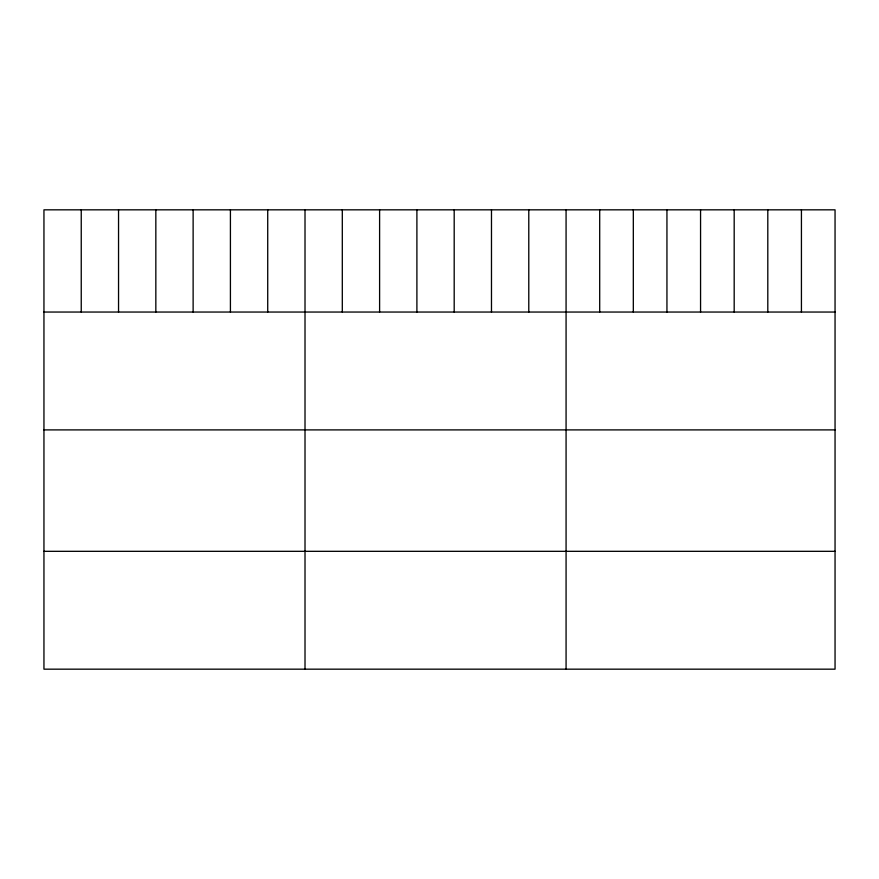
<?xml version="1.0" encoding="UTF-8"?>
<svg xmlns="http://www.w3.org/2000/svg" width="879" height="879" viewBox="0 0 879 879"><rect width="100%" height="100%" fill="white"/><g stroke="black" fill="none" stroke-linecap="round" stroke-linejoin="round"><path stroke-width="1.32" d="M835.05 312.045L835.05 669.172L43.95 669.172L43.95 209.828L835.05 209.828L835.05 312.045L43.95 312.045M43.95 429.897L835.05 429.897M43.95 551.32L835.05 551.32M801.428 209.828L801.428 312.045M767.806 209.828L767.806 312.045M734.185 209.828L734.185 312.045M700.563 209.828L700.563 312.045M666.941 209.828L666.941 312.045M633.319 209.828L633.319 312.045M599.698 209.828L599.698 312.045M566.076 209.828L566.076 669.172M528.784 209.828L528.784 312.045M491.482 209.828L491.482 312.045M454.19 209.828L454.19 312.045M416.899 209.828L416.899 312.045M379.607 209.828L379.607 312.045M342.305 209.828L342.305 312.045M305.013 209.828L305.013 669.172M267.721 209.828L267.721 312.045M230.419 209.828L230.419 312.045M193.127 209.828L193.127 312.045M155.836 209.828L155.836 312.045M118.544 209.828L118.544 312.045M81.242 209.828L81.242 312.045"/></g></svg>
